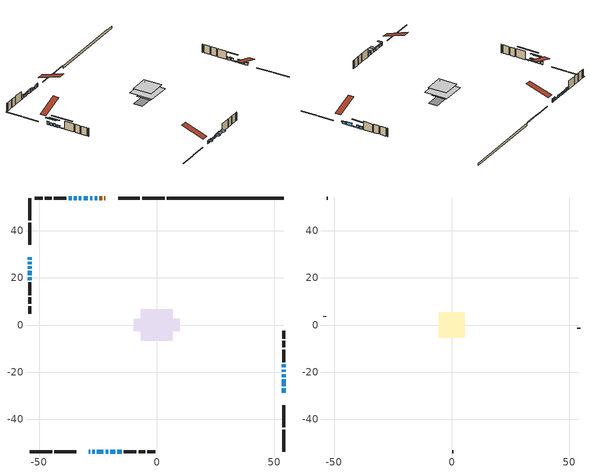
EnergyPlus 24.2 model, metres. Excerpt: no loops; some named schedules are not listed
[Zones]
conditioned space
 floor outside (Floor1 construction): -2.17,-2.17 -2.17,2.17 2.17,2.17 2.17,-2.17 z0.45
 floor outside (Floor2 construction): -4.07,-4.07 -4.07,4.07 4.07,4.07 4.07,-4.07 z0.45
 floor adiabatic (AdiabaticFloorConstruction): -6.79,-6.79 -6.79,6.79 6.79,6.79 6.79,-6.79 z2.89
 floor foundation (Slab1 construction): -9.77,-2.65 -9.77,2.65 9.77,2.65 9.77,-2.65 z-1.01
 wall outside (RimJoist1 construction): 3.35,53.97 -6.19,53.97 / -53.97,-53.97 -44.42,-53.97 / -53.97,53.97 -53.97,44.42 / 53.97,-53.97 53.97,-44.42 z0.45:0.75
 wall outside (RimJoist2 construction): -7.12,53.97 -16.43,53.97 / -43.49,-53.97 -34.18,-53.97 / -53.97,43.49 -53.97,34.18 / 53.97,-43.49 53.97,-34.18 z0.45:0.75
 wall outside (AdiabaticWallConstruction 1): -21.81,53.97 -22.26,53.97 / -23.18,53.97 -24.35,53.97 z0.45:2.48
 wall outside (AdiabaticWallConstruction): -28.8,-53.97 -28.29,-53.97 / -36.14,53.97 -37.49,53.97 z0.45:2.1; -53.97,28.8 -53.97,27.79 / -53.97,24.96 -53.97,23.92 / -21.72,-53.97 -20.68,-53.97 / -16.71,-53.97 -14.93,-53.97 z0.45:2.15; -53.97,26.86 -53.97,25.89 / 53.97,-28.8 53.97,-26.97 / -29.29,53.97 -31.12,53.97 / -25.39,-53.97 -22.65,-53.97 / -53.97,22.99 -53.97,21.16 z0.45:1.77; -25.27,53.97 -26.39,53.97 z0.45:1.29; -27.32,53.97 -28.36,53.97 / -27.36,-53.97 -26.32,-53.97 z0.45:2.03; 53.97,-26.04 53.97,-23.05 / 53.97,-19.97 53.97,-18.98 z0.45:2.13; -32.05,53.97 -33.06,53.97 / -33.99,53.97 -35.21,53.97 z0.45:1.67; 53.97,-22.12 53.97,-20.9 / -53.97,20.23 -53.97,19.01 z0.45:0.78; 53.97,-18.05 53.97,-16.78 z0.45:1.72; -19.75,-53.97 -17.64,-53.97 z0.45:2.3
 wall outside (Wall1 construction): -38.42,53.97 -43.78,53.97 / -14,-53.97 -8.64,-53.97 / -53.97,18.08 -53.97,12.72 / 53.97,-15.85 53.97,-10.49 z0.45:5.33
 wall outside (Wall2 construction): -44.71,53.97 -47.54,53.97 / -7.71,-53.97 -4.88,-53.97 / -53.97,11.79 -53.97,8.96 / 53.97,-9.56 53.97,-6.73 z0.45:5.33
 wall outside (Wall3 construction): -48.47,53.97 -51.79,53.97 / -3.95,-53.97 -0.63,-53.97 / -53.97,8.03 -53.97,4.71 / 53.97,-5.8 53.97,-2.48 z0.45:5.33
 wall foundation (FoundationWall1 construction): 4.28,53.97,-1.01 4.28,53.97,0.45 49,53.97,0.45 49,53.97,0.29 53.97,53.97,0.29 53.97,53.97,-1.01
 window (WindowConstruction 18): -28.8,-53.97 -28.29,-53.97 z0.45:2.1
 window (WindowConstruction 8): -53.97,28.8 -53.97,27.79 z0.45:2.15
 window (WindowConstruction 9): -53.97,26.86 -53.97,25.89 z0.45:1.77
 window (WindowConstruction 10): -53.97,24.96 -53.97,23.92 z0.45:2.15
 window (WindowConstruction 19): -25.27,53.97 -26.39,53.97 z0.45:1.29
 window (WindowConstruction 11): -27.32,53.97 -28.36,53.97 z0.45:2.03
 window (WindowConstruction 12): -27.36,-53.97 -26.32,-53.97 z0.45:2.03
 window (WindowConstruction 13): 53.97,-28.8 53.97,-26.97 z0.45:1.77
 window (WindowConstruction 14): -29.29,53.97 -31.12,53.97 z0.45:1.77
 window (WindowConstruction): 53.97,-26.04 53.97,-23.05 z0.45:2.13
 window (WindowConstruction 15): -32.05,53.97 -33.06,53.97 z0.45:1.67
 window (WindowConstruction 16): -25.39,-53.97 -22.65,-53.97 z0.45:1.77
 window (WindowConstruction 17): -53.97,22.99 -53.97,21.16 z0.45:1.77
 window (WindowConstruction 20): 53.97,-22.12 53.97,-20.9 z0.45:0.78
 window (WindowConstruction 21): -53.97,20.23 -53.97,19.01 z0.45:0.78
 window (WindowConstruction 1): 53.97,-19.97 53.97,-18.98 z0.45:2.13
 window (WindowConstruction 2): 53.97,-18.05 53.97,-16.78 z0.45:1.72
 window (WindowConstruction 3): -33.99,53.97 -35.21,53.97 z0.45:1.67
 window (WindowConstruction 4): -36.14,53.97 -37.49,53.97 z0.45:2.1
 window (WindowConstruction 5): -21.72,-53.97 -20.68,-53.97 z0.45:2.15
 window (WindowConstruction 6): -19.75,-53.97 -17.64,-53.97 z0.45:2.3
 window (WindowConstruction 7): -16.71,-53.97 -14.93,-53.97 z0.45:2.15
 door (Door): -21.81,53.97 -22.26,53.97 z0.45:2.48
 door (Door 1): -23.18,53.97 -24.34,53.97 z0.45:2.48
 ceiling adiabatic (AdiabaticFloorConstruction): 6.79,-6.79 6.79,6.79 -6.79,6.79 -6.79,-6.79 z2.89
attic - vented
 floor to conditioned space (Floor3 construction Reversed): -5.52,-5.52 -5.52,5.52 5.52,5.52 5.52,-5.52 z5.33
 floor to conditioned space (Floor4 construction Reversed): -4.07,-4.07 -4.07,4.07 4.07,4.07 4.07,-4.07 z5.33
 wall outside (Wall4 construction): -52.72,53.97 -53.04,53.97 / 0.3,-53.97 0.62,-53.97 / -53.97,3.78 -53.97,3.46 / 53.97,-1.55 53.97,-1.23 z0.45:5.33
 roof outside (Roof1 construction): -20.88,53.97,5.33 -20.88,40.61,9.78 -17.36,40.61,9.78 -17.36,53.97,5.33; -29.73,-53.97,5.33 -29.73,-40.61,9.78 -33.25,-40.61,9.78 -33.25,-53.97,5.33; -53.97,29.73,5.33 -40.61,29.73,9.78 -40.61,33.25,9.78 -53.97,33.25,5.33; 53.97,-29.73,5.33 40.61,-29.73,9.78 40.61,-33.25,9.78 53.97,-33.25,5.33
shading: -27.99,-53.97 -29.1,-53.97 -29.1,-56.41 -27.99,-56.41 z2.4; -53.97,27.64 -53.97,28.95 -54.43,28.95 -54.43,27.64 z2.3; -53.97,23.15 -53.97,29.6 -54.58,29.6 -54.58,23.15 z4.51; -53.97,21.18 -53.97,27.7 -54.58,27.7 -54.58,21.18 z4.89; -26.69,53.97 -24.97,53.97 -24.97,54.27 -26.69,54.27 z1.59; -28.51,53.97 -27.17,53.97 -27.17,54.27 -28.51,54.27 z2.18; -26.17,-53.97 -27.51,-53.97 -27.51,-54.27 -26.17,-54.27 z2.18; 53.97,-26.82 53.97,-28.95 54.58,-28.95 54.58,-26.82 z1.92; -31.33,53.97 -29.08,53.97 -29.08,54.58 -31.33,54.58 z1.98; 53.97,-22.84 53.97,-26.25 54.43,-26.25 54.43,-22.84 z2.34; -33.27,53.97 -31.84,53.97 -31.84,54.58 -33.27,54.58 z1.88; -22.5,-53.97 -25.54,-53.97 -25.54,-54.58 -22.5,-54.58 z1.92; -53.97,21.01 -53.97,23.14 -54.58,23.14 -54.58,21.01 z1.92; 53.97,-20.81 53.97,-22.21 54.12,-22.21 54.12,-20.81 z0.87; -53.97,13.22 -53.97,26.02 -54.58,26.02 -54.58,13.22 z6.57; 53.97,-16.24 53.97,-22.71 54.58,-22.71 54.58,-16.24 z4.87; 53.97,-16.48 53.97,-18.35 54.43,-18.35 54.43,-16.48 z2.02; -35.51,53.97 -33.69,53.97 -33.69,54.43 -35.51,54.43 z1.97; -37.7,53.97 -35.93,53.97 -35.93,54.43 -37.7,54.43 z2.31; -20.47,-53.97 -21.93,-53.97 -21.93,-56.41 -20.47,-56.41 z2.36; -17.49,-53.97 -19.9,-53.97 -19.9,-56.41 -17.49,-56.41 z2.45; -14.78,-53.97 -16.86,-53.97 -16.86,-56.41 -14.78,-56.41 z2.3
[Building]
Building 1: Terrain=Suburbs
[Site:Location]
Bathurst AP_NB: Latitude {deg}=47.63; Longitude {deg}=-65.74; Time Zone {hr}=-4; Elevation {m}=59; Keep Site Location Information=Yes
[Site:GroundTemperature:Shallow]
0.0375368, -2.14911, -2.32423, -1.28655, 2.87914, 7.02543, 10.62, 12.8971, 13.0906, 11.2385, 7.7356, 3.71651
[Site:WaterMainsTemperature]
Calculation Method=Schedule; Temperature Schedule=mains temperature schedule
[Material] Roughness=Rough; Thermal Absorptance=0.9
Name | Thickness {m} | Conductivity {W/m-K} | Density {kg/m3} | Specific Heat {J/kg-K} | Solar Absorptance | Visible Absorptance
asphalt or fiberglass shingles | 0.00635 | 0.162714 | 1121.4 | 1465.45 | 0.4 | 0.4
ceiling loosefill ins | 0.254 | 0.0480833 | 16.02 | 1046.75 | 0.7 | 0.7
ceiling loosefill ins 1 | 0.423333 | 0.0480833 | 16.02 | 1046.75 | 0.7 | 0.7
ceiling stud and cavity | 0.1397 | 0.0958178 | 65.682 | 1177.47 | 0.7 | 0.7
ceiling stud and cavity 1 | 0.1397 | 0.168802 | 65.682 | 1177.47 | 0.7 | 0.7
concrete 4.0 in. | 0.1016 | 1.803125 | 2242.8 | 837.4 | 0.7 | 0.7
concrete 8.0 in. | 0.2032 | 1.803125 | 2242.8 | 837.4 | 0.7 | 0.7
door material | 0.04445 | 0.053851 | 512.64 | 1214.23 | 0.7 | 0.7
exterior vertical ins | 0.0483764 | 0.029427 | 32.04 | 1214.23 | 0.7 | 0.7
floor covering | 0.0127 | 0.0433444 | 54.468 | 1339.84 | 0.6 | 0.6
floor rigid ins; rim joist rigid ins; wall rigid ins | 0.051816 | 0.029427 | 32.04 | 1214.23 | 0.7 | 0.7
floor rigid ins 1 | 0.207264 | 0.029427 | 32.04 | 1214.23 | 0.7 | 0.7
floor rigid ins 2; wall rigid ins 1 | 0.512978 | 0.029427 | 32.04 | 1214.23 | 0.7 | 0.7
floor stud and cavity | 0.1397 | 0.0832331 | 92.3553 | 1139.71 | 0.7 | 0.7
floor stud and cavity 1 | 0.1397 | 0.824741 | 92.3553 | 1139.71 | 0.7 | 0.7
floor stud and cavity 2 | 0.1397 | 1.75129 | 37.0049 | 1207.88 | 0.7 | 0.7
furniture material conditioned space 1 | 0.1524 | 0.115458 | 640.8 | 1214.23 | 0.6 | 0.6
gypsum board | 0.0127 | 0.160291 | 801 | 837.4 | 0.6 | 0.6
gypsum board 1 | 0.0127 | 0.160291 | 801 | 837.4 | 0.7 | 0.7
osb sheathing 0.5 in. | 0.0127 | 0.115458 | 512.64 | 1214.23 | 0.7 | 0.7
osb sheathing 0.75 in. | 0.01905 | 0.115458 | 512.64 | 1214.23 | 0.7 | 0.7
osb sheathing 2.0 in. | 0.0508 | 0.115458 | 512.64 | 1214.23 | 0.7 | 0.7
rim joist stud and cavity | 0.0508 | 0.177588 | 50.32683 | 1063.81 | 0.6 | 0.6
rim joist stud and cavity 1 | 0.0508 | 0.0363085 | 125.044 | 1163.47 | 0.6 | 0.6
wall stud and cavity | 0.1397 | 0.170256 | 139.0536 | 1170.24 | 0.7 | 0.7
wall stud and cavity 1 | 0.1397 | 0.1959 | 139.0536 | 1170.24 | 0.7 | 0.7
wall stud and cavity 2 | 0.1397 | 0.18114 | 139.0536 | 1170.24 | 0.7 | 0.7
wall stud and cavity 3 | 0.0889 | 6.9971 | 50.32683 | 1063.81 | 0.6 | 0.6
wall stud and cavity 4 | 0.0889 | 0.380278 | 52.3479 | 1209.89 | 0.7 | 0.7
wall stud and cavity 5 | 0.0889 | 0.391764 | 83.0341 | 1211.67 | 0.7 | 0.7
wood siding | 0.0254 | 0.102417 | 544.68 | 1172.36 | 0.4 | 0.4
wood siding 1 | 0.00254 | 0.102417 | 544.68 | 1172.36 | 0.4 | 0.4
wood siding 2; wood siding 3; wood siding 4 | 0.0254 | 0.102417 | 544.68 | 1172.36 | 0.7 | 0.7
[WindowMaterial:SimpleGlazingSystem]
Name | U-Factor {W/m2-K} | Solar Heat Gain Coefficient
WindowMaterial | 1.855 | 0.55
WindowMaterial 1 | 2.04465 | 0.49
WindowMaterial 10 | 2.04749 | 0.49
WindowMaterial 11 | 2.117894 | 0.47
WindowMaterial 12 | 2.11619 | 0.47
WindowMaterial 13 | 3.02013 | 0.49
WindowMaterial 14 | 2.38703 | 0.38
WindowMaterial 15 | 2.68967 | 0.26
WindowMaterial 16 | 3.06555 | 0.31
WindowMaterial 2 | 2.06452 | 0.48
WindowMaterial 3 | 2.98606 | 0.56
WindowMaterial 4 | 2.95483 | 0.6
WindowMaterial 5 | 2.03102 | 0.49
WindowMaterial 6 | 1.89418 | 0.54
WindowMaterial 7 | 1.93847 | 0.52
WindowMaterial 8 | 2.96562 | 0.58
WindowMaterial 9 | 2.1054 | 0.47
[Construction]
AdiabaticFloorConstruction: floor stud and cavity 2, floor rigid ins 2, osb sheathing 0.75 in., floor covering
AdiabaticWallConstruction: wood siding 3, wall rigid ins 1, wall stud and cavity 4, gypsum board
AdiabaticWallConstruction 1: wood siding 4, wall rigid ins 1, wall stud and cavity 4, gypsum board
Door; Door 1: door material
Floor1 construction: floor stud and cavity, floor rigid ins, osb sheathing 0.75 in., floor covering
Floor2 construction: floor stud and cavity 1, floor rigid ins 1, osb sheathing 0.75 in., floor covering
Floor3 construction Reversed: gypsum board, ceiling stud and cavity, ceiling loosefill ins
Floor4 construction Reversed: gypsum board, ceiling stud and cavity 1, ceiling loosefill ins 1
FoundationWall1 construction: concrete 8.0 in., gypsum board 1
furniture construction conditioned space 1: furniture material conditioned space 1
PartitionWallConstruction: gypsum board, wall stud and cavity 5, gypsum board
RimJoist1 construction: wood siding 2, rim joist stud and cavity
RimJoist2 construction: wood siding 2, rim joist rigid ins, osb sheathing 2.0 in., rim joist stud and cavity 1
Roof1 construction: asphalt or fiberglass shingles
Slab1 construction: concrete 4.0 in.
Wall1 construction: wood siding, wall rigid ins, osb sheathing 0.5 in., wall stud and cavity, gypsum board
Wall2 construction: wood siding, wall rigid ins, osb sheathing 0.5 in., wall stud and cavity 1, gypsum board
Wall3 construction: wood siding, wall rigid ins, osb sheathing 0.5 in., wall stud and cavity 2, gypsum board
Wall4 construction: wood siding 1, wall stud and cavity 3
WindowConstruction: WindowMaterial
WindowConstruction 1: WindowMaterial 1
WindowConstruction 10; WindowConstruction 5: WindowMaterial 5
WindowConstruction 11; WindowConstruction 12: WindowMaterial 10
WindowConstruction 13; WindowConstruction 14; WindowConstruction 16; WindowConstruction 17: WindowMaterial 11
WindowConstruction 15: WindowMaterial 12
WindowConstruction 18: WindowMaterial 13
WindowConstruction 19: WindowMaterial 14
WindowConstruction 2: WindowMaterial 2
WindowConstruction 20: WindowMaterial 15
WindowConstruction 21: WindowMaterial 16
WindowConstruction 3: WindowMaterial 3
WindowConstruction 4: WindowMaterial 4
WindowConstruction 6: WindowMaterial 6
WindowConstruction 7: WindowMaterial 7
WindowConstruction 8: WindowMaterial 8
WindowConstruction 9: WindowMaterial 9
[Zone] Multiplier=1; Part of Total Floor Area=Yes
Name | Volume {m3}
attic - vented | 135.999
conditioned space | 792.4
[Space]
Name | Zone | Volume {m3}
attic - vented 1 | attic - vented | 135.999
conditioned space 1 | conditioned space | 792.4
[ZoneInfiltration:EffectiveLeakageArea]
infil attic - vented 1: Zone or Space=attic - vented 1; Schedule=Always On Discrete; Effective Air Leakage Area {cm2}=7525.2; Stack Coefficient=0.000648789; Wind Coefficient=1.72096e-05
[ZoneMixing]
whole house fan mix: Zone or Space=attic - vented; Schedule=Always On Continuous; Design Flow Rate Calculation Method=Flow/Zone; Design Flow Rate {m3/s}=0; Source Zone or Space=conditioned space
[SurfaceProperty:ExposedFoundationPerimeter]
Slab1: Exposed Perimeter Calculation Method=TotalExposedPerimeter; Total Exposed Perimeter {m}=49.683
[InternalMass] Zone or ZoneList=conditioned space; Space or SpaceList=conditioned space 1
Name | Construction | Surface Area {m2}
furniture mass conditioned space 1 | furniture construction conditioned space 1 | 149.16
partition wall mass | PartitionWallConstruction | 372.9
[Lights]
interior lighting: Zone or ZoneList or Space or SpaceList=conditioned space 1; Schedule=interior lighting schedule; Design Level Calculation Method=LightingLevel; Lighting Level {W}=343.2; Return Air Fraction=0; Fraction Radiant=0.6; Fraction Visible=0.2; Fraction Replaceable=1
[People]
occupants: Zone or ZoneList or Space or SpaceList=conditioned space 1; Number of People Schedule=occupants schedule; Number of People Calculation Method=People; Number of People=3; Fraction Radiant=0.314171; Sensible Heat Fraction=0.56303; Activity Level Schedule=occupants activity schedule; Carbon Dioxide Generation Rate {m3/s-W}=0; Enable ASHRAE 55 Comfort Warnings=No; Mean Radiant Temperature Calculation Type=EnclosureAveraged
[ElectricEquipment] Zone or ZoneList or Space or SpaceList=conditioned space 1; Design Level Calculation Method=EquipmentLevel
Name | Schedule | Design Level {W} | Fraction Latent | Fraction Radiant | Fraction Lost
clothes dryer | clothes dryer schedule | 140.772 | 0.015 | 0.081 | 0.85
clothes washer | clothes washer schedule | 32.1985 | 0.03 | 0.162 | 0.7
cooking range | cooking range schedule | 215.147 | 0.08 | 0.432 | 0.2
dishwasher | dishwasher schedule | 66.8632 | 0.3 | 0.18 | 0.4
fridge | fridge schedule | 72.9452 | 0 | 0.6 | 0
mech vent bath fan 0 | mech vent bath fan 0 schedule | 50.2 | 0 | 0 | 1
mech vent house fan | mech vent house fan schedule | 19.9167 | 0 | 0 | 0.5
mech vent house fan cfis | mech vent house fan cfis schedule | 0 | 0 | 0 | 0
mech vent range fan 0 | mech vent range fan 0 schedule | 57 | 0 | 0 | 1
misc plug loads | misc plug loads schedule | 494.7 | 0.045 | 0.513 | 0.1
whole house fan | Always On Discrete | 0 | 0 | 0 | 1
[OtherEquipment] Zone or ZoneList or Space or SpaceList=conditioned space 1; Design Level Calculation Method=EquipmentLevel
Name | Fuel Type | Schedule | Design Level {W} | Fraction Latent | Fraction Radiant | Fraction Lost
clothes dryer 1 | Electricity | clothes dryer schedule | 0 | 0.015 | 0.081 | 0.85
cooking range 1 | Electricity | cooking range schedule | 0 | 0.08 | 0.432 | 0.2
general water use latent | None | general water use schedule | 62.594 | 1 | 0 | 0
general water use sensible | None | general water use schedule | -61.6891 | 0 | 0.6 | 0
mech vent house fan latent load | None | Always On Discrete | 0 | 1 | 0 | 0
mech vent house fan sensible load | None | Always On Discrete | 0 | 0 | 0 | 0
water heater energy adjustment1 | Electricity | Always On Discrete | 0.01 | 0 | 0 | 1
[ZoneInfiltration:DesignFlowRate] Zone or ZoneList or Space or SpaceList=conditioned space 1; Schedule=Always On Discrete; Design Flow Rate Calculation Method=Flow/Zone; Design Flow Rate {m3/s}=0
infil flow; natural vent flow; whole house fan flow
[ZoneControl:Thermostat]
conditioned space Thermostat: Zone or ZoneList=conditioned space; Control Type Schedule=conditioned space Thermostat Schedule; Control 1=conditioned space temperature setpoint; Temperature Difference Between Cutout And Setpoint {deltaC}=0
[ThermostatSetpoint:DualSetpoint]
conditioned space temperature setpoint: Heating Setpoint Temperature Schedule=heating setpoint; Cooling Setpoint Temperature Schedule=cooling setpoint
[Zone equipment]
conditioned space: electric baseboard
[Foundation:Kiva]
Foundation Kiva 1: Initial Indoor Air Temperature {C}=18; Wall Height Above Grade {m}=0.450007; Wall Depth Below Slab {m}=0.2032; Custom Block Material Name 1=exterior vertical ins; Custom Block Depth 1 {m}=1.459992; Custom Block X Position 1 {m}=0.2159; Custom Block Z Position 1 {m}=0
[Foundation:Kiva:Settings]
Soil Conductivity {W/m-K}=0.849921; Soil Density {kg/m3}=1842.3; Soil Specific Heat {J/kg-K}=418.7; Ground Solar Absorptivity=0.9; Ground Thermal Absorptivity=0.9; Ground Surface Roughness {m}=0.03; Far-Field Width {m}=40; Deep-Ground Boundary Condition=ZeroFlux; Deep-Ground Depth {m}=40; Minimum Cell Dimension {m}=0.2; Maximum Cell Growth Coefficient=3; Simulation Timestep=Timestep
[Exterior:Lights]
exterior lighting: Schedule=exterior lighting schedule; Design Level {W}=75.6
[EnergyManagementSystem:Sensor] Output:Variable or Output:Meter Index Key=conditioned space
Name | Output:Variable or Output:Meter
conditioned_space_clg_unmet_s | Zone Cooling Setpoint Not Met Time
conditioned_space_htg_unmet_s | Zone Heating Setpoint Not Met Time
fridge_tin_s; tin_s; tin_s_1 | Zone Mean Air Temperature
tout_s | Zone Outdoor Air Drybulb Temperature
win_s | Zone Air Humidity Ratio
[Schedule:Constant]
Name | Hourly Value
Always On Continuous; mech vent house fan schedule; mech vent house fan cfis schedule; Always On Discrete | 1
occupants activity schedule | 117.228
fridge schedule | 0
[Schedule:Week:Daily]
interior lighting schedule Week Rule - Jan1-Jan27: interior lighting schedule day, interior lighting schedule day, interior lighting schedule day, interior lighting schedule day, interior lighting schedule day, interior lighting schedule day, interior lighting schedule day, interior lighting schedule default day, interior lighting schedule default day, interior lighting schedule default day, interior lighting schedule default day, interior lighting schedule default day
interior lighting schedule Week Rule - Jan28-Feb3: interior lighting schedule day, interior lighting schedule day, interior lighting schedule day, interior lighting schedule day, interior lighting schedule day 1, interior lighting schedule day 1, interior lighting schedule day 1, interior lighting schedule default day, interior lighting schedule default day, interior lighting schedule default day, interior lighting schedule default day, interior lighting schedule default day
interior lighting schedule Week Rule - Feb4-Feb24: interior lighting schedule day 1, interior lighting schedule day 1, interior lighting schedule day 1, interior lighting schedule day 1, interior lighting schedule day 1, interior lighting schedule day 1, interior lighting schedule day 1, interior lighting schedule default day, interior lighting schedule default day, interior lighting schedule default day, interior lighting schedule default day, interior lighting schedule default day
interior lighting schedule Week Rule - Feb25-Mar3: interior lighting schedule day 1, interior lighting schedule day 1, interior lighting schedule day 1, interior lighting schedule day 1, interior lighting schedule day 2, interior lighting schedule day 2, interior lighting schedule day 2, interior lighting schedule default day, interior lighting schedule default day, interior lighting schedule default day, interior lighting schedule default day, interior lighting schedule default day
interior lighting schedule Week Rule - Mar4-Mar31: interior lighting schedule day 2, interior lighting schedule day 2, interior lighting schedule day 2, interior lighting schedule day 2, interior lighting schedule day 2, interior lighting schedule day 2, interior lighting schedule day 2, interior lighting schedule default day, interior lighting schedule default day, interior lighting schedule default day, interior lighting schedule default day, interior lighting schedule default day
interior lighting schedule Week Rule - Apr1-Apr28: interior lighting schedule day 3, interior lighting schedule day 3, interior lighting schedule day 3, interior lighting schedule day 3, interior lighting schedule day 3, interior lighting schedule day 3, interior lighting schedule day 3, interior lighting schedule default day, interior lighting schedule default day, interior lighting schedule default day, interior lighting schedule default day, interior lighting schedule default day
interior lighting schedule Week Rule - Apr29-May5: interior lighting schedule day 3, interior lighting schedule day 3, interior lighting schedule day 4, interior lighting schedule day 4, interior lighting schedule day 4, interior lighting schedule day 4, interior lighting schedule day 4, interior lighting schedule default day, interior lighting schedule default day, interior lighting schedule default day, interior lighting schedule default day, interior lighting schedule default day
interior lighting schedule Week Rule - May6-May26: interior lighting schedule day 4, interior lighting schedule day 4, interior lighting schedule day 4, interior lighting schedule day 4, interior lighting schedule day 4, interior lighting schedule day 4, interior lighting schedule day 4, interior lighting schedule default day, interior lighting schedule default day, interior lighting schedule default day, interior lighting schedule default day, interior lighting schedule default day
interior lighting schedule Week Rule - May27-Jun2: interior lighting schedule day 4, interior lighting schedule day 4, interior lighting schedule day 4, interior lighting schedule day 4, interior lighting schedule day 4, interior lighting schedule day 5, interior lighting schedule day 5, interior lighting schedule default day, interior lighting schedule default day, interior lighting schedule default day, interior lighting schedule default day, interior lighting schedule default day
interior lighting schedule Week Rule - Jun3-Jun30: interior lighting schedule day 5, interior lighting schedule day 5, interior lighting schedule day 5, interior lighting schedule day 5, interior lighting schedule day 5, interior lighting schedule day 5, interior lighting schedule day 5, interior lighting schedule default day, interior lighting schedule default day, interior lighting schedule default day, interior lighting schedule default day, interior lighting schedule default day
interior lighting schedule Week Rule - Jul1-Jul28: interior lighting schedule day 6, interior lighting schedule day 6, interior lighting schedule day 6, interior lighting schedule day 6, interior lighting schedule day 6, interior lighting schedule day 6, interior lighting schedule day 6, interior lighting schedule default day, interior lighting schedule default day, interior lighting schedule default day, interior lighting schedule default day, interior lighting schedule default day
interior lighting schedule Week Rule - Jul29-Aug4: interior lighting schedule day 6, interior lighting schedule day 6, interior lighting schedule day 6, interior lighting schedule day 7, interior lighting schedule day 7, interior lighting schedule day 7, interior lighting schedule day 7, interior lighting schedule default day, interior lighting schedule default day, interior lighting schedule default day, interior lighting schedule default day, interior lighting schedule default day
interior lighting schedule Week Rule - Aug5-Aug25: interior lighting schedule day 7, interior lighting schedule day 7, interior lighting schedule day 7, interior lighting schedule day 7, interior lighting schedule day 7, interior lighting schedule day 7, interior lighting schedule day 7, interior lighting schedule default day, interior lighting schedule default day, interior lighting schedule default day, interior lighting schedule default day, interior lighting schedule default day
interior lighting schedule Week Rule - Aug26-Sep1: interior lighting schedule day 7, interior lighting schedule day 7, interior lighting schedule day 7, interior lighting schedule day 7, interior lighting schedule day 7, interior lighting schedule day 7, interior lighting schedule day 8, interior lighting schedule default day, interior lighting schedule default day, interior lighting schedule default day, interior lighting schedule default day, interior lighting schedule default day
interior lighting schedule Week Rule - Sep2-Sep29: interior lighting schedule day 8, interior lighting schedule day 8, interior lighting schedule day 8, interior lighting schedule day 8, interior lighting schedule day 8, interior lighting schedule day 8, interior lighting schedule day 8, interior lighting schedule default day, interior lighting schedule default day, interior lighting schedule default day, interior lighting schedule default day, interior lighting schedule default day
interior lighting schedule Week Rule - Sep30-Oct6: interior lighting schedule day 8, interior lighting schedule day 9, interior lighting schedule day 9, interior lighting schedule day 9, interior lighting schedule day 9, interior lighting schedule day 9, interior lighting schedule day 9, interior lighting schedule default day, interior lighting schedule default day, interior lighting schedule default day, interior lighting schedule default day, interior lighting schedule default day
interior lighting schedule Week Rule - Oct7-Oct27: interior lighting schedule day 9, interior lighting schedule day 9, interior lighting schedule day 9, interior lighting schedule day 9, interior lighting schedule day 9, interior lighting schedule day 9, interior lighting schedule day 9, interior lighting schedule default day, interior lighting schedule default day, interior lighting schedule default day, interior lighting schedule default day, interior lighting schedule default day
interior lighting schedule Week Rule - Oct28-Nov3: interior lighting schedule day 9, interior lighting schedule day 9, interior lighting schedule day 9, interior lighting schedule day 9, interior lighting schedule day 10, interior lighting schedule day 10, interior lighting schedule day 10, interior lighting schedule default day, interior lighting schedule default day, interior lighting schedule default day, interior lighting schedule default day, interior lighting schedule default day
interior lighting schedule Week Rule - Nov4-Nov24: interior lighting schedule day 10, interior lighting schedule day 10, interior lighting schedule day 10, interior lighting schedule day 10, interior lighting schedule day 10, interior lighting schedule day 10, interior lighting schedule day 10, interior lighting schedule default day, interior lighting schedule default day, interior lighting schedule default day, interior lighting schedule default day, interior lighting schedule default day
interior lighting schedule Week Rule - Nov25-Dec1: interior lighting schedule day 10, interior lighting schedule day 10, interior lighting schedule day 10, interior lighting schedule day 10, interior lighting schedule day 10, interior lighting schedule day 10, interior lighting schedule day 11, interior lighting schedule default day, interior lighting schedule default day, interior lighting schedule default day, interior lighting schedule default day, interior lighting schedule default day
interior lighting schedule Week Rule - Dec2-Dec31: interior lighting schedule day 11, interior lighting schedule day 11, interior lighting schedule day 11, interior lighting schedule day 11, interior lighting schedule day 11, interior lighting schedule day 11, interior lighting schedule day 11, interior lighting schedule default day, interior lighting schedule default day, interior lighting schedule default day, interior lighting schedule default day, interior lighting schedule default day
occupants schedule Week Rule - Jan1-Dec31: occupants schedule day, occupants schedule day, occupants schedule day, occupants schedule day, occupants schedule day, occupants schedule day, occupants schedule day, occupants schedule default day, occupants schedule default day, occupants schedule default day, occupants schedule default day, occupants schedule default day
clothes dryer schedule Week Rule - Jan1-Dec31: clothes dryer schedule day, clothes dryer schedule day, clothes dryer schedule day, clothes dryer schedule day, clothes dryer schedule day, clothes dryer schedule day, clothes dryer schedule day, clothes dryer schedule default day, clothes dryer schedule default day, clothes dryer schedule default day, clothes dryer schedule default day, clothes dryer schedule default day
clothes washer schedule Week Rule - Jan1-Dec31: clothes washer schedule day, clothes washer schedule day, clothes washer schedule day, clothes washer schedule day, clothes washer schedule day, clothes washer schedule day, clothes washer schedule day, clothes washer schedule default day, clothes washer schedule default day, clothes washer schedule default day, clothes washer schedule default day, clothes washer schedule default day
cooking range schedule Week Rule - Jan1-Dec31: cooking range schedule day, cooking range schedule day, cooking range schedule day, cooking range schedule day, cooking range schedule day, cooking range schedule day, cooking range schedule day, cooking range schedule default day, cooking range schedule default day, cooking range schedule default day, cooking range schedule default day, cooking range schedule default day
dishwasher schedule Week Rule - Jan1-Dec31: dishwasher schedule day, dishwasher schedule day, dishwasher schedule day, dishwasher schedule day, dishwasher schedule day, dishwasher schedule day, dishwasher schedule day, dishwasher schedule default day, dishwasher schedule default day, dishwasher schedule default day, dishwasher schedule default day, dishwasher schedule default day
mech vent bath fan 0 schedule Week Rule - Jan1-Dec31: mech vent bath fan 0 schedule day, mech vent bath fan 0 schedule day, mech vent bath fan 0 schedule day, mech vent bath fan 0 schedule day, mech vent bath fan 0 schedule day, mech vent bath fan 0 schedule day, mech vent bath fan 0 schedule day, mech vent bath fan 0 schedule default day, mech vent bath fan 0 schedule default day, mech vent bath fan 0 schedule default day, mech vent bath fan 0 schedule default day, mech vent bath fan 0 schedule default day
mech vent range fan 0 schedule Week Rule - Jan1-Dec31: mech vent range fan 0 schedule day, mech vent range fan 0 schedule day, mech vent range fan 0 schedule day, mech vent range fan 0 schedule day, mech vent range fan 0 schedule day, mech vent range fan 0 schedule day, mech vent range fan 0 schedule day, mech vent range fan 0 schedule default day, mech vent range fan 0 schedule default day, mech vent range fan 0 schedule default day, mech vent range fan 0 schedule default day, mech vent range fan 0 schedule default day
misc plug loads schedule Week Rule - Jan1-Dec31: misc plug loads schedule day, misc plug loads schedule day, misc plug loads schedule day, misc plug loads schedule day, misc plug loads schedule day, misc plug loads schedule day, misc plug loads schedule day, misc plug loads schedule default day, misc plug loads schedule default day, misc plug loads schedule default day, misc plug loads schedule default day, misc plug loads schedule default day
general water use schedule Week Rule - Jan1-Dec31: general water use schedule day, general water use schedule day, general water use schedule day, general water use schedule day, general water use schedule day, general water use schedule day, general water use schedule day, general water use schedule default day, general water use schedule default day, general water use schedule default day, general water use schedule default day, general water use schedule default day
exterior lighting schedule Week Rule - Jan1-Jan27: exterior lighting schedule day, exterior lighting schedule day, exterior lighting schedule day, exterior lighting schedule day, exterior lighting schedule day, exterior lighting schedule day, exterior lighting schedule day, exterior lighting schedule default day, exterior lighting schedule default day, exterior lighting schedule default day, exterior lighting schedule default day, exterior lighting schedule default day
exterior lighting schedule Week Rule - Jan28-Feb3: exterior lighting schedule day, exterior lighting schedule day, exterior lighting schedule day, exterior lighting schedule day, exterior lighting schedule day 1, exterior lighting schedule day 1, exterior lighting schedule day 1, exterior lighting schedule default day, exterior lighting schedule default day, exterior lighting schedule default day, exterior lighting schedule default day, exterior lighting schedule default day
exterior lighting schedule Week Rule - Feb4-Feb24: exterior lighting schedule day 1, exterior lighting schedule day 1, exterior lighting schedule day 1, exterior lighting schedule day 1, exterior lighting schedule day 1, exterior lighting schedule day 1, exterior lighting schedule day 1, exterior lighting schedule default day, exterior lighting schedule default day, exterior lighting schedule default day, exterior lighting schedule default day, exterior lighting schedule default day
[Schedule:Year]
interior lighting schedule: interior lighting schedule Week Rule - Jan1-Jan27, 1, 1, 1, 27, interior lighting schedule Week Rule - Jan28-Feb3, 1, 28, 2, 3, interior lighting schedule Week Rule - Feb4-Feb24, 2, 4, 2, 24, interior lighting schedule Week Rule - Feb25-Mar3, 2, 25, 3, 3, interior lighting schedule Week Rule - Mar4-Mar31, 3, 4, 3, 31, interior lighting schedule Week Rule - Apr1-Apr28, 4, 1, 4, 28, interior lighting schedule Week Rule - Apr29-May5, 4, 29, 5, 5, interior lighting schedule Week Rule - May6-May26, 5, 6, 5, 26, interior lighting schedule Week Rule - May27-Jun2, 5, 27, 6, 2, interior lighting schedule Week Rule - Jun3-Jun30, 6, 3, 6, 30, interior lighting schedule Week Rule - Jul1-Jul28, 7, 1, 7, 28, interior lighting schedule Week Rule - Jul29-Aug4, 7, 29, 8, 4, interior lighting schedule Week Rule - Aug5-Aug25, 8, 5, 8, 25, interior lighting schedule Week Rule - Aug26-Sep1, 8, 26, 9, 1, interior lighting schedule Week Rule - Sep2-Sep29, 9, 2, 9, 29, interior lighting schedule Week Rule - Sep30-Oct6, 9, 30, 10, 6, interior lighting schedule Week Rule - Oct7-Oct27, 10, 7, 10, 27, interior lighting schedule Week Rule - Oct28-Nov3, 10, 28, 11, 3, interior lighting schedule Week Rule - Nov4-Nov24, 11, 4, 11, 24, interior lighting schedule Week Rule - Nov25-Dec1, 11, 25, 12, 1, interior lighting schedule Week Rule - Dec2-Dec31, 12, 2, 12, 31
occupants schedule: occupants schedule Week Rule - Jan1-Dec31, 1, 1, 12, 31
clothes dryer schedule: clothes dryer schedule Week Rule - Jan1-Dec31, 1, 1, 12, 31
clothes washer schedule: clothes washer schedule Week Rule - Jan1-Dec31, 1, 1, 12, 31
cooking range schedule: cooking range schedule Week Rule - Jan1-Dec31, 1, 1, 12, 31
dishwasher schedule: dishwasher schedule Week Rule - Jan1-Dec31, 1, 1, 12, 31
mech vent bath fan 0 schedule: mech vent bath fan 0 schedule Week Rule - Jan1-Dec31, 1, 1, 12, 31
mech vent range fan 0 schedule: mech vent range fan 0 schedule Week Rule - Jan1-Dec31, 1, 1, 12, 31
misc plug loads schedule: misc plug loads schedule Week Rule - Jan1-Dec31, 1, 1, 12, 31
general water use schedule: general water use schedule Week Rule - Jan1-Dec31, 1, 1, 12, 31
exterior lighting schedule: exterior lighting schedule Week Rule - Jan1-Jan27, 1, 1, 1, 27, exterior lighting schedule Week Rule - Jan28-Feb3, 1, 28, 2, 3, exterior lighting schedule Week Rule - Feb4-Feb24, 2, 4, 2, 24, exterior lighting schedule Week Rule - Feb25-Mar3, 2, 25, 3, 3, exterior lighting schedule Week Rule - Mar4-Mar31, 3, 4, 3, 31, exterior lighting schedule Week Rule - Apr1-Apr28, 4, 1, 4, 28, exterior lighting schedule Week Rule - Apr29-May5, 4, 29, 5, 5, exterior lighting schedule Week Rule - May6-May26, 5, 6, 5, 26, exterior lighting schedule Week Rule - May27-Jun2, 5, 27, 6, 2, exterior lighting schedule Week Rule - Jun3-Jun30, 6, 3, 6, 30, exterior lighting schedule Week Rule - Jul1-Jul28, 7, 1, 7, 28, exterior lighting schedule Week Rule - Jul29-Aug4, 7, 29, 8, 4, exterior lighting schedule Week Rule - Aug5-Aug25, 8, 5, 8, 25, exterior lighting schedule Week Rule - Aug26-Sep1, 8, 26, 9, 1, exterior lighting schedule Week Rule - Sep2-Sep29, 9, 2, 9, 29, exterior lighting schedule Week Rule - Sep30-Oct6, 9, 30, 10, 6, exterior lighting schedule Week Rule - Oct7-Oct27, 10, 7, 10, 27, exterior lighting schedule Week Rule - Oct28-Nov3, 10, 28, 11, 3, exterior lighting schedule Week Rule - Nov4-Nov24, 11, 4, 11, 24, exterior lighting schedule Week Rule - Nov25-Dec1, 11, 25, 12, 1, exterior lighting schedule Week Rule - Dec2-Dec31, 12, 2, 12, 31
[Schedule:Compact]
conditioned space Thermostat Schedule: Through: 12/31, For: AllDays, Until: 24:00, 4
mains temperature schedule: Through: 01/01, For: AllDays, Until: 24:00, 5.18111, Through: 01/02, For: AllDays, Until: 24:00, 5.11, Through: 01/03, For: AllDays, Until: 24:00, 5.04056, Through: 01/04, For: AllDays, Until: 24:00, 4.97167, Through: 01/05, For: AllDays, Until: 24:00, 4.90389, Through: 01/06, For: AllDays, Until: 24:00, 4.83722, Through: 01/07, For: AllDays, Until: 24:00, 4.77167, Through: 01/08, For: AllDays, Until: 24:00, 4.70722, Through: 01/09, For: AllDays, Until: 24:00, 4.64389, Through: 01/10, For: AllDays, Until: 24:00, 4.58167, Through: 01/11, For: AllDays, Until: 24:00, 4.52056, Through: 01/12, For: AllDays, Until: 24:00, 4.46111, Through: 01/13, For: AllDays, Until: 24:00, 4.40222, Through: 01/14, For: AllDays, Until: 24:00, 4.345, Through: 01/15, For: AllDays, Until: 24:00, 4.28889, Through: 01/16, For: AllDays, Until: 24:00, 4.23389, Through: 01/17, For: AllDays, Until: 24:00, 4.18056, Through: 01/18, For: AllDays, Until: 24:00, 4.12833, Through: 01/19, For: AllDays, Until: 24:00, 4.07722, Through: 01/20, For: AllDays, Until: 24:00, 4.02778, Through: 01/21, For: AllDays, Until: 24:00, 3.97944, Through: 01/22, For: AllDays, Until: 24:00, 3.93222, Through: 01/23, For: AllDays, Until: 24:00, 3.88667, Through: 01/24, For: AllDays, Until: 24:00, 3.84278, Through: 01/25, For: AllDays, Until: 24:00, 3.8, Through: 01/26, For: AllDays, Until: 24:00, 3.75889, Through: 01/27, For: AllDays, Until: 24:00, 3.71889, Through: 01/28, For: AllDays, Until: 24:00, 3.68, Through: 01/29, For: AllDays, Until: 24:00, 3.64333, Through: 01/30, For: AllDays, Until: 24:00, 3.60722, Through: 01/31, For: AllDays, Until: 24:00, 3.57333, Through: 02/01, For: AllDays, Until: 24:00, 3.54056, Through: 02/02, For: AllDays, Until: 24:00, 3.50944, Through: 02/03, For: AllDays, Until: 24:00, 3.48, Through: 02/04, For: AllDays, Until: 24:00, 3.45167, Through: 02/05, For: AllDays, Until: 24:00, 3.425, Through: 02/06, For: AllDays, Until: 24:00, 3.39944, Through: 02/07, For: AllDays, Until: 24:00, 3.37611, Through: 02/08, For: AllDays, Until: 24:00, 3.35389, Through: 02/09, For: AllDays, Until: 24:00, 3.33333, Through: 02/10, For: AllDays, Until: 24:00, 3.31444, Through: 02/11, For: AllDays, Until: 24:00, 3.29667, Through: 02/12, For: AllDays, Until: 24:00, 3.28111, Through: 02/13, For: AllDays, Until: 24:00, 3.26667, Through: 02/14, For: AllDays, Until: 24:00, 3.25389, Through: 02/15, For: AllDays, Until: 24:00, 3.24278, Through: 02/16, For: AllDays, Until: 24:00, 3.23278, Through: 02/17, For: AllDays, Until: 24:00, 3.225, Through: 02/18, For: AllDays, Until: 24:00, 3.21833, Through: 02/19, For: AllDays, Until: 24:00, 3.21333, Through: 02/20, For: AllDays, Until: 24:00, 3.21, Through: 02/21, For: AllDays, Until: 24:00, 3.20833, Through: 02/22, For: AllDays, Until: 24:00, 3.20833, Through: 02/23, For: AllDays, Until: 24:00, 3.20944, Through: 02/24, For: AllDays, Until: 24:00, 3.21278, Through: 02/25, For: AllDays, Until: 24:00, 3.21722, Through: 02/26, For: AllDays, Until: 24:00, 3.22333, Through: 02/27, For: AllDays, Until: 24:00, 3.23111, Through: 02/28, For: AllDays, Until: 24:00, 3.24056, Through: 03/01, For: AllDays, Until: 24:00, 3.25111, Through: 03/02, For: AllDays, Until: 24:00, 3.26389, Through: 03/03, For: AllDays, Until: 24:00, 3.27778, Through: 03/04, For: AllDays, Until: 24:00, 3.29333, Through: 03/05, For: AllDays, Until: 24:00, 3.31056, Through: 03/06, For: AllDays, Until: 24:00, 3.32944, Through: 03/07, For: AllDays, Until: 24:00, 3.34944, Through: 03/08, For: AllDays, Until: 24:00, 3.37111, Through: 03/09, For: AllDays, Until: 24:00, 3.39444, Through: 03/10, For: AllDays, Until: 24:00, 3.41944, Through: 03/11, For: AllDays, Until: 24:00, 3.44611, Through: 03/12, For: AllDays, Until: 24:00, 3.47389, Through: 03/13, For: AllDays, Until: 24:00, 3.50333, Through: 03/14, For: AllDays, Until: 24:00, 3.53389, Through: 03/15, For: AllDays, Until: 24:00, 3.56667, Through: 03/16, For: AllDays, Until: 24:00, 3.60056, Through: 03/17, For: AllDays, Until: 24:00, 3.63556, Through: 03/18, For: AllDays, Until: 24:00, 3.67222, Through: 03/19, For: AllDays, Until: 24:00, 3.71056, Through: 03/20, For: AllDays, Until: 24:00, 3.75056, Through: 03/21, For: AllDays, Until: 24:00, 3.79111, Through: 03/22, For: AllDays, Until: 24:00, 3.83389, Through: 03/23, For: AllDays, Until: 24:00, 3.87778, Through: 03/24, For: AllDays, Until: 24:00, 3.92278, Through: 03/25, For: AllDays, Until: 24:00, 3.96944, Through: 03/26, For: AllDays, Until: 24:00, 4.01778, Through: 03/27, For: AllDays, Until: 24:00, 4.06722, Through: 03/28, For: AllDays, Until: 24:00, 4.11778, Through: 03/29, For: AllDays, Until: 24:00, 4.16944, Through: 03/30, For: AllDays, Until: 24:00, 4.22278, Through: 03/31, For: AllDays, Until: 24:00, 4.27778, Through: 04/01, For: AllDays, Until: 24:00, 4.33333, Through: 04/02, For: AllDays, Until: 24:00, 4.39056, Through: 04/03, For: AllDays, Until: 24:00, 4.44889, Through: 04/04, For: AllDays, Until: 24:00, 4.50833, Through: 04/05, For: AllDays, Until: 24:00, 4.56889, Through: 04/06, For: AllDays, Until: 24:00, 4.63111, Through: 04/07, For: AllDays, Until: 24:00, 4.69389, Through: 04/08, For: AllDays, Until: 24:00, 4.75833, Through: 04/09, For: AllDays, Until: 24:00, 4.82333, Through: 04/10, For: AllDays, Until: 24:00, 4.89, Through: 04/11, For: AllDays, Until: 24:00, 4.95778, Through: 04/12, For: AllDays, Until: 24:00, 5.02611, Through: 04/13, For: AllDays, Until: 24:00, 5.09556, Through: 04/14, For: AllDays, Until: 24:00, 5.16667, Through: 04/15, For: AllDays, Until: 24:00, 5.23833, Through: 04/16, For: AllDays, Until: 24:00, 5.31056, Through: 04/17, For: AllDays, Until: 24:00, 5.38444, Through: 04/18, For: AllDays, Until: 24:00, 5.45889, Through: 04/19, For: AllDays, Until: 24:00, 5.53444, Through: 04/20, For: AllDays, Until: 24:00, 5.61056, Through: 04/21, For: AllDays, Until: 24:00, 5.68778, Through: 04/22, For: AllDays, Until: 24:00, 5.76611, Through: 04/23, For: AllDays, Until: 24:00, 5.845, Through: 04/24, For: AllDays, Until: 24:00, 5.92444, Through: 04/25, For: AllDays, Until: 24:00, 6.005, Through: 04/26, For: AllDays, Until: 24:00, 6.08667, Through: 04/27, For: AllDays, Until: 24:00, 6.16833, Through: 04/28, For: AllDays, Until: 24:00, 6.25111, Through: 04/29, For: AllDays, Until: 24:00, 6.33444, Through: 04/30, For: AllDays, Until: 24:00, 6.41833, Through: 05/01, For: AllDays, Until: 24:00, 6.50333, Through: 05/02, For: AllDays, Until: 24:00, 6.58833, Through: 05/03, For: AllDays, Until: 24:00, 6.67444, Through: 05/04, For: AllDays, Until: 24:00, 6.76056, Through: 05/05, For: AllDays, Until: 24:00, 6.84778, Through: 05/06, For: AllDays, Until: 24:00, 6.935, Through: 05/07, For: AllDays, Until: 24:00, 7.02278, Through: 05/08, For: AllDays, Until: 24:00, 7.11111, Through: 05/09, For: AllDays, Until: 24:00, 7.2, Through: 05/10, For: AllDays, Until: 24:00, 7.28944, Through: 05/11, For: AllDays, Until: 24:00, 7.37889, Through: 05/12, For: AllDays, Until: 24:00, 7.46889, Through: 05/13, For: AllDays, Until: 24:00, 7.55889, Through: 05/14, For: AllDays, Until: 24:00, 7.64944, Through: 05/15, For: AllDays, Until: 24:00, 7.74056, Through: 05/16, For: AllDays, Until: 24:00, 7.83111, Through: 05/17, For: AllDays, Until: 24:00, 7.92278, Through: 05/18, For: AllDays, Until: 24:00, 8.01389, Through: 05/19, For: AllDays, Until: 24:00, 8.10556, Through: 05/20, For: AllDays, Until: 24:00, 8.19722, Through: 05/21, For: AllDays, Until: 24:00, 8.28944, Through: 05/22, For: AllDays, Until: 24:00, 8.38111, Through: 05/23, For: AllDays, Until: 24:00, 8.47333, Through: 05/24, For: AllDays, Until: 24:00, 8.565, Through: 05/25, For: AllDays, Until: 24:00, 8.65722, Through: 05/26, For: AllDays, Until: 24:00, 8.74889, Through: 05/27, For: AllDays, Until: 24:00, 8.84111, Through: 05/28, For: AllDays, Until: 24:00, 8.93278, Through: 05/29, For: AllDays, Until: 24:00, 9.02444, Through: 05/30, For: AllDays, Until: 24:00, 9.11611, Through: 05/31, For: AllDays, Until: 24:00, 9.20722, Through: 06/01, For: AllDays, Until: 24:00, 9.29889, Through: 06/02, For: AllDays, Until: 24:00, 9.38944, Through: 06/03, For: AllDays, Until: 24:00, 9.48056, Through: 06/04, For: AllDays, Until: 24:00, 9.57111, Through: 06/05, For: AllDays, Until: 24:00, 9.66111, Through: 06/06, For: AllDays, Until: 24:00, 9.75111, Through: 06/07, For: AllDays, Until: 24:00, 9.84056, Through: 06/08, For: AllDays, Until: 24:00, 9.92944, Through: 06/09, For: AllDays, Until: 24:00, 10.0183, Through: 06/10, For: AllDays, Until: 24:00, 10.1067, Through: 06/11, For: AllDays, Until: 24:00, 10.1944, Through: 06/12, For: AllDays, Until: 24:00, 10.2817, Through: 06/13, For: AllDays, Until: 24:00, 10.3683, Through: 06/14, For: AllDays, Until: 24:00, 10.4544, Through: 06/15, For: AllDays, Until: 24:00, 10.5406, Through: 06/16, For: AllDays, Until: 24:00, 10.6256, Through: 06/17, For: AllDays, Until: 24:00, 10.71, Through: 06/18, For: AllDays, Until: 24:00, 10.7939, Through: 06/19, For: AllDays, Until: 24:00, 10.8772, Through: 06/20, For: AllDays, Until: 24:00, 10.9594, Through: 06/21, For: AllDays, Until: 24:00, 11.0411, Through: 06/22, For: AllDays, Until: 24:00, 11.1222, Through: 06/23, For: AllDays, Until: 24:00, 11.2028, Through: 06/24, For: AllDays, Until: 24:00, 11.2822, Through: 06/25, For: AllDays, Until: 24:00, 11.3611, Through: 06/26, For: AllDays, Until: 24:00, 11.4389, Through: 06/27, For: AllDays, Until: 24:00, 11.5156, Through: 06/28, For: AllDays, Until: 24:00, 11.5917, Through: 06/29, For: AllDays, Until: 24:00, 11.6672, Through: 06/30, For: AllDays, Until: 24:00, 11.7417, Through: 07/01, For: AllDays, Until: 24:00, 11.815, Through: 07/02, For: AllDays, Until: 24:00, 11.8872, Through: 07/03, For: AllDays, Until: 24:00, 11.9589, Through: 07/04, For: AllDays, Until: 24:00, 12.0289, Through: 07/05, For: AllDays, Until: 24:00, 12.0983, Through: 07/06, For: AllDays, Until: 24:00, 12.1667, Through: 07/07, For: AllDays, Until: 24:00, 12.2344, Through: 07/08, For: AllDays, Until: 24:00, 12.3006, Through: 07/09, For: AllDays, Until: 24:00, 12.3656, Through: 07/10, For: AllDays, Until: 24:00, 12.4294, Through: 07/11, For: AllDays, Until: 24:00, 12.4922, Through: 07/12, For: AllDays, Until: 24:00, 12.5539, Through: 07/13, For: AllDays, Until: 24:00, 12.6144, Through: 07/14, For: AllDays, Until: 24:00, 12.6733, Through: 07/15, For: AllDays, Until: 24:00, 12.7317, Through: 07/16, For: AllDays, Until: 24:00, 12.7883, Through: 07/17, For: AllDays, Until: 24:00, 12.8439, Through: 07/18, For: AllDays, Until: 24:00, 12.8983, Through: 07/19, For: AllDays, Until: 24:00, 12.9511, Through: 07/20, For: AllDays, Until: 24:00, 13.0028, Through: 07/21, For: AllDays, Until: 24:00, 13.0533, Through: 07/22, For: AllDays, Until: 24:00, 13.1022, Through: 07/23, For: AllDays, Until: 24:00, 13.15, Through: 07/24, For: AllDays, Until: 24:00, 13.1961, Through: 07/25, For: AllDays, Until: 24:00, 13.2411, Through: 07/26, For: AllDays, Until: 24:00, 13.2844, Through: 07/27, For: AllDays, Until: 24:00, 13.3267, Through: 07/28, For: AllDays, Until: 24:00, 13.3678, Through: 07/29, For: AllDays, Until: 24:00, 13.4067, Through: 07/30, For: AllDays, Until: 24:00, 13.4444, Through: 07/31, For: AllDays, Until: 24:00, 13.4811, Through: 08/01, For: AllDays, Until: 24:00, 13.5161, Through: 08/02, For: AllDays, Until: 24:00, 13.5494, Through: 08/03, For: AllDays, Until: 24:00, 13.5817, Through: 08/04, For: AllDays, Until: 24:00, 13.6122, Through: 08/05, For: AllDays, Until: 24:00, 13.6411, Through: 08/06, For: AllDays, Until: 24:00, 13.6689, Through: 08/07, For: AllDays, Until: 24:00, 13.695, Through: 08/08, For: AllDays, Until: 24:00, 13.7194, Through: 08/09, For: AllDays, Until: 24:00, 13.7422, Through: 08/10, For: AllDays, Until: 24:00, 13.7639, Through: 08/11, For: AllDays, Until: 24:00, 13.7833, Through: 08/12, For: AllDays, Until: 24:00, 13.8017, Through: 08/13, For: AllDays, Until: 24:00, 13.8189, Through: 08/14, For: AllDays, Until: 24:00, 13.8339, Through: 08/15, For: AllDays, Until: 24:00, 13.8478, Through: 08/16, For: AllDays, Until: 24:00, 13.8594, Through: 08/17, For: AllDays, Until: 24:00, 13.87, Through: 08/18, For: AllDays, Until: 24:00, 13.8789, Through: 08/19, For: AllDays, Until: 24:00, 13.8867, Through: 08/20, For: AllDays, Until: 24:00, 13.8922, Through: 08/21, For: AllDays, Until: 24:00, 13.8967, Through: 08/22, For: AllDays, Until: 24:00, 13.8989, Through: 08/23, For: AllDays, Until: 24:00, 13.9, Through: 08/24, For: AllDays, Until: 24:00, 13.8994, Through: 08/25, For: AllDays, Until: 24:00, 13.8972, Through: 08/26, For: AllDays, Until: 24:00, 13.8939, Through: 08/27, For: AllDays, Until: 24:00, 13.8883, Through: 08/28, For: AllDays, Until: 24:00, 13.8817, Through: 08/29, For: AllDays, Until: 24:00, 13.8733, Through: 08/30, For: AllDays, Until: 24:00, 13.8633, Through: 08/31, For: AllDays, Until: 24:00, 13.8517, Through: 09/01, For: AllDays, Until: 24:00, 13.8383, Through: 09/02, For: AllDays, Until: 24:00, 13.8239, Through: 09/03, For: AllDays, Until: 24:00, 13.8072, Through: 09/04, For: AllDays, Until: 24:00, 13.7894, Through: 09/05, For: AllDays, Until: 24:00, 13.77, Through: 09/06, For: AllDays, Until: 24:00, 13.7489, Through: 09/07, For: AllDays, Until: 24:00, 13.7267, Through: 09/08, For: AllDays, Until: 24:00, 13.7028, Through: 09/09, For: AllDays, Until: 24:00, 13.6772, Through: 09/10, For: AllDays, Until: 24:00, 13.65, Through: 09/11, For: AllDays, Until: 24:00, 13.6217, Through: 09/12, For: AllDays, Until: 24:00, 13.5917, Through: 09/13, For: AllDays, Until: 24:00, 13.56, Through: 09/14, For: AllDays, Until: 24:00, 13.5267, Through: 09/15, For: AllDays, Until: 24:00, 13.4922, Through: 09/16, For: AllDays, Until: 24:00, 13.4567, Through: 09/17, For: AllDays, Until: 24:00, 13.4189, Through: 09/18, For: AllDays, Until: 24:00, 13.38, Through: 09/19, For: AllDays, Until: 24:00, 13.34, Through: 09/20, For: AllDays, Until: 24:00, 13.2983, Through: 09/21, For: AllDays, Until: 24:00, 13.255, Through: 09/22, For: AllDays, Until: 24:00, 13.2106, Through: 09/23, For: AllDays, Until: 24:00, 13.1644, Through: 09/24, For: AllDays, Until: 24:00, 13.1172, Through: 09/25, For: AllDays, Until: 24:00, 13.0689, Through: 09/26, For: AllDays, Until: 24:00, 13.0189, Through: 09/27, For: AllDays, Until: 24:00, 12.9678, Through: 09/28, For: AllDays, Until: 24:00, 12.915, Through: 09/29, For: AllDays, Until: 24:00, 12.8611, Through: 09/30, For: AllDays, Until: 24:00, 12.8061, Through: 10/01, For: AllDays, Until: 24:00, 12.7494, Through: 10/02, For: AllDays, Until: 24:00, 12.6922, Through: 10/03, For: AllDays, Until: 24:00, 12.6333, Through: 10/04, For: AllDays, Until: 24:00, 12.5733, Through: 10/05, For: AllDays, Until: 24:00, 12.5117, Through: 10/06, For: AllDays, Until: 24:00, 12.4494, Through: 10/07, For: AllDays, Until: 24:00, 12.3856, Through: 10/08, For: AllDays, Until: 24:00, 12.3211, Through: 10/09, For: AllDays, Until: 24:00, 12.255, Through: 10/10, For: AllDays, Until: 24:00, 12.1883, Through: 10/11, For: AllDays, Until: 24:00, 12.1206, Through: 10/12, For: AllDays, Until: 24:00, 12.0511, Through: 10/13, For: AllDays, Until: 24:00, 11.9811, Through: 10/14, For: AllDays, Until: 24:00, 11.91, Through: 10/15, For: AllDays, Until: 24:00, 11.8378, Through: 10/16, For: AllDays, Until: 24:00, 11.765, Through: 10/17, For: AllDays, Until: 24:00, 11.6906, Through: 10/18, For: AllDays, Until: 24:00, 11.6161, Through: 10/19, For: AllDays, Until: 24:00, 11.54, Through: 10/20, For: AllDays, Until: 24:00, 11.4633, Through: 10/21, For: AllDays, Until: 24:00, 11.3856, Through: 10/22, For: AllDays, Until: 24:00, 11.3072, Through: 10/23, For: AllDays, Until: 24:00, 11.2278, Through: 10/24, For: AllDays, Until: 24:00, 11.1478, Through: 10/25, For: AllDays, Until: 24:00, 11.0672, Through: 10/26, For: AllDays, Until: 24:00, 10.9856, Through: 10/27, For: AllDays, Until: 24:00, 10.9033, Through: 10/28, For: AllDays, Until: 24:00, 10.82, Through: 10/29, For: AllDays, Until: 24:00, 10.7367, Through: 10/30, For: AllDays, Until: 24:00, 10.6522, Through: 10/31, For: AllDays, Until: 24:00, 10.5672, Through: 11/01, For: AllDays, Until: 24:00, 10.4817, Through: 11/02, For: AllDays, Until: 24:00, 10.3956, Through: 11/03, For: AllDays, Until: 24:00, 10.3089, Through: 11/04, For: AllDays, Until: 24:00, 10.2217, Through: 11/05, For: AllDays, Until: 24:00, 10.1344, Through: 11/06, For: AllDays, Until: 24:00, 10.0461, Through: 11/07, For: AllDays, Until: 24:00, 9.95778, Through: 11/08, For: AllDays, Until: 24:00, 9.86889, Through: 11/09, For: AllDays, Until: 24:00, 9.77944, Through: 11/10, For: AllDays, Until: 24:00, 9.68944, Through: 11/11, For: AllDays, Until: 24:00, 9.59944, Through: 11/12, For: AllDays, Until: 24:00, 9.50889, Through: 11/13, For: AllDays, Until: 24:00, 9.41833, Through: 11/14, For: AllDays, Until: 24:00, 9.32778, Through: 11/15, For: AllDays, Until: 24:00, 9.23611, Through: 11/16, For: AllDays, Until: 24:00, 9.145, Through: 11/17, For: AllDays, Until: 24:00, 9.05333, Through: 11/18, For: AllDays, Until: 24:00, 8.96167, Through: 11/19, For: AllDays, Until: 24:00, 8.87, Through: 11/20, For: AllDays, Until: 24:00, 8.77833, Through: 11/21, For: AllDays, Until: 24:00, 8.68611, Through: 11/22, For: AllDays, Until: 24:00, 8.59444, Through: 11/23, For: AllDays, Until: 24:00, 8.50222, Through: 11/24, For: AllDays, Until: 24:00, 8.41, Through: 11/25, For: AllDays, Until: 24:00, 8.31833, Through: 11/26, For: AllDays, Until: 24:00, 8.22667, Through: 11/27, For: AllDays, Until: 24:00, 8.13444, Through: 11/28, For: AllDays, Until: 24:00, 8.04278, Through: 11/29, For: AllDays, Until: 24:00, 7.95167, Through: 11/30, For: AllDays, Until: 24:00, 7.86, Through: 12/01, For: AllDays, Until: 24:00, 7.76889, Through: 12/02, For: AllDays, Until: 24:00, 7.67833, Through: 12/03, For: AllDays, Until: 24:00, 7.58778, Through: 12/04, For: AllDays, Until: 24:00, 7.49722, Through: 12/05, For: AllDays, Until: 24:00, 7.40722, Through: 12/06, For: AllDays, Until: 24:00, 7.31778, Through: 12/07, For: AllDays, Until: 24:00, 7.22833, Through: 12/08, For: AllDays, Until: 24:00, 7.13944, Through: 12/09, For: AllDays, Until: 24:00, 7.05056, Through: 12/10, For: AllDays, Until: 24:00, 6.96278, Through: 12/11, For: AllDays, Until: 24:00, 6.875, Through: 12/12, For: AllDays, Until: 24:00, 6.78833, Through: 12/13, For: AllDays, Until: 24:00, 6.70167, Through: 12/14, For: AllDays, Until: 24:00, 6.61556, Through: 12/15, For: AllDays, Until: 24:00, 6.53, Through: 12/16, For: AllDays, Until: 24:00, 6.445, Through: 12/17, For: AllDays, Until: 24:00, 6.36111, Through: 12/18, For: AllDays, Until: 24:00, 6.27722, Through: 12/19, For: AllDays, Until: 24:00, 6.19444, Through: 12/20, For: AllDays, Until: 24:00, 6.11222, Through: 12/21, For: AllDays, Until: 24:00, 6.03056, Through: 12/22, For: AllDays, Until: 24:00, 5.95, Through: 12/23, For: AllDays, Until: 24:00, 5.87, Through: 12/24, For: AllDays, Until: 24:00, 5.79111, Through: 12/25, For: AllDays, Until: 24:00, 5.71278, Through: 12/26, For: AllDays, Until: 24:00, 5.635, Through: 12/27, For: AllDays, Until: 24:00, 5.55833, Through: 12/28, For: AllDays, Until: 24:00, 5.48278, Through: 12/29, For: AllDays, Until: 24:00, 5.40778, Through: 12/30, For: AllDays, Until: 24:00, 5.33389, Through: 12/31, For: AllDays, Until: 24:00, 5.26111
